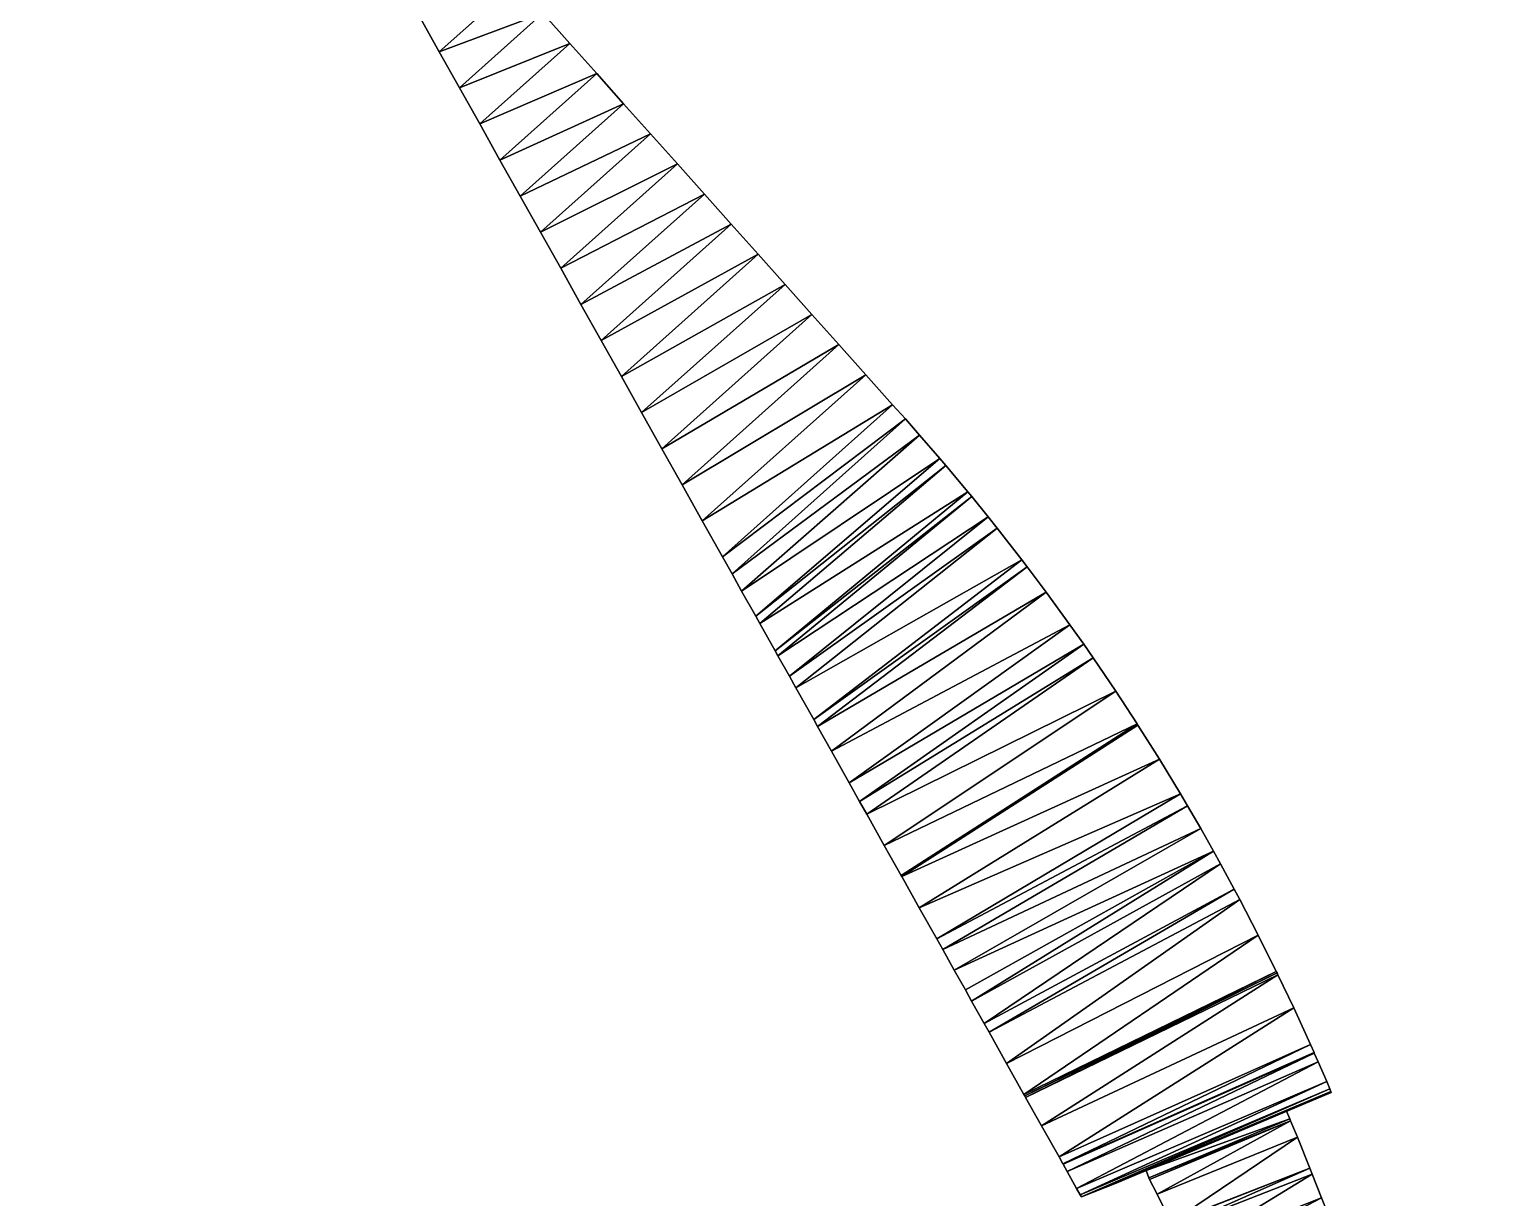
# Model space of a CAD drawing. Header units: metres. Extents: x 12119653 to 12120122, y 3531287 to 3531984.
# Drawn here: x 12119653.4 to 12119836.7, y 3531756.7 to 3531901.3 of the extents above; entities that cross this region are included whole.
import ezdxf

# ---------------------------------------------------------------- set-up
doc = ezdxf.new("R2010")
doc.units = ezdxf.units.M
for name, color, linetype in [('ELEM_01_COMPLETO', 8, 'Continuous'), ('ELEM_01_INFERIOR', 1, 'Continuous'), ('ELEM_01_SUPERIOR', 3, 'Continuous'), ('ELEM_04_COMPLETO', 8, 'Continuous'), ('ELEM_04_INFERIOR', 1, 'Continuous'), ('ELEM_04_SUPERIOR', 3, 'Continuous')]:
    doc.layers.add(name, color=color, linetype=linetype)

msp = doc.modelspace()

# ---------------------------------------------------------------- meshes
at = {"layer": 'ELEM_01_COMPLETO'}
mesh = msp.add_polyface(dxfattribs=at)
corners = [(12119716.99, 3531903.33, 14.23), (12119706.66, 3531894.09, 14.22), (12119706.66, 3531894.09, 14.39), (12119716.99, 3531903.33, 14.06), (12119721.69, 3531867.3, 13.74), (12119719.19, 3531871.76, 13.85), (12119719.19, 3531871.76, 13.68), (12119716.68, 3531876.23, 13.96), (12119716.68, 3531876.23, 13.79), (12119730.31, 3531888.41, 13.73), (12119714.17, 3531880.69, 14.07), (12119714.17, 3531880.69, 13.9), (12119726.98, 3531892.14, 13.85), (12119711.67, 3531885.16, 14.18), (12119711.67, 3531885.16, 14.01), (12119726.98, 3531892.14, 13.69), (12119723.65, 3531895.87, 13.98), (12119709.16, 3531889.63, 14.29), (12119720.32, 3531899.6, 14.1), (12119709.16, 3531889.63, 14.12), (12119723.65, 3531895.87, 13.81), (12119720.32, 3531899.6, 13.94), (12119713.66, 3531907.05, 14.18), (12119704.15, 3531898.56, 14.49), (12119713.66, 3531907.05, 14.35), (12119704.15, 3531898.56, 14.32), (12119701.65, 3531903.03, 14.59), (12119701.65, 3531903.03, 14.42), (12119700.85, 3531904.45, 14.62), (12119700.85, 3531904.45, 14.45)]
mesh.append_faces([[corners[k] for k in face] for face in [(0, 1, 2), (3, 1, 0), (4, 5, 6), (5, 7, 8), (5, 8, 6), (9, 10, 7), (7, 10, 11), (7, 11, 8), (12, 13, 10), (10, 13, 14), (10, 14, 11), (14, 15, 11), (16, 17, 13), (18, 17, 16), (13, 17, 19), (13, 19, 14), (19, 20, 14), (19, 21, 20), (3, 18, 21), (0, 18, 3), (18, 2, 17), (0, 2, 18), (17, 2, 1), (17, 1, 19), (1, 21, 19), (1, 3, 21), (22, 0, 3), (0, 23, 2), (24, 23, 0), (2, 23, 25), (2, 25, 1), (25, 3, 1), (25, 22, 3), (24, 26, 23), (23, 26, 27), (23, 27, 25), (27, 22, 25), (26, 28, 29), (26, 29, 27)]])
mesh = msp.add_polyface(dxfattribs=at)
corners = [(12119746.97, 3531869.77, 12.94), (12119750.31, 3531866.04, 12.98), (12119750.31, 3531866.04, 12.81), (12119746.97, 3531869.77, 13.1), (12119743.64, 3531873.5, 13.06), (12119743.64, 3531873.5, 13.23), (12119726.7, 3531858.36, 13.33), (12119740.31, 3531877.23, 13.19), (12119740.31, 3531877.23, 13.35), (12119724.2, 3531862.83, 13.62), (12119724.2, 3531862.83, 13.45), (12119736.98, 3531880.96, 13.31), (12119736.98, 3531880.96, 13.48), (12119721.69, 3531867.3, 13.74), (12119721.69, 3531867.3, 13.57), (12119733.65, 3531884.69, 13.44), (12119733.65, 3531884.69, 13.6), (12119719.19, 3531871.76, 13.85), (12119719.19, 3531871.76, 13.68), (12119730.31, 3531888.41, 13.56), (12119730.31, 3531888.41, 13.73), (12119716.68, 3531876.23, 13.96), (12119716.68, 3531876.23, 13.79), (12119726.98, 3531892.14, 13.69), (12119726.98, 3531892.14, 13.85), (12119714.17, 3531880.69, 14.07), (12119714.17, 3531880.69, 13.9), (12119723.65, 3531895.87, 13.81), (12119723.65, 3531895.87, 13.98), (12119711.67, 3531885.16, 14.18), (12119711.67, 3531885.16, 14.01), (12119720.32, 3531899.6, 13.94), (12119720.32, 3531899.6, 14.1)]
mesh.append_faces([[corners[k] for k in face] for face in [(0, 1, 2), (3, 1, 0), (4, 3, 0), (5, 3, 4), (6, 4, 0), (7, 5, 4), (8, 5, 7), (8, 9, 5), (10, 7, 4), (11, 8, 7), (12, 8, 11), (8, 13, 9), (12, 13, 8), (14, 7, 10), (14, 11, 7), (15, 12, 11), (16, 12, 15), (12, 17, 13), (16, 17, 12), (13, 18, 14), (18, 11, 14), (18, 15, 11), (19, 16, 15), (20, 16, 19), (16, 21, 17), (20, 21, 16), (22, 15, 18), (22, 19, 15), (23, 20, 19), (24, 20, 23), (24, 25, 20), (26, 19, 22), (26, 23, 19), (27, 24, 23), (28, 24, 27), (28, 29, 24), (30, 27, 23), (31, 28, 27), (32, 28, 31)]])
mesh = msp.add_polyface(dxfattribs=at)
corners = [(12119753.64, 3531862.32, 12.85), (12119734.22, 3531844.96, 12.96), (12119734.22, 3531844.96, 13.13), (12119753.64, 3531862.32, 12.69), (12119763.62, 3531851.12, 12.31), (12119766.15, 3531848.21, 12.38), (12119766.15, 3531848.21, 12.21), (12119763.62, 3531851.12, 12.48), (12119761.87, 3531853.11, 12.38), (12119761.87, 3531853.11, 12.54), (12119760.3, 3531854.86, 12.44), (12119760.3, 3531854.86, 12.6), (12119756.97, 3531858.59, 12.56), (12119756.97, 3531858.59, 12.73), (12119736.72, 3531840.5, 13), (12119736.72, 3531840.5, 12.83), (12119750.31, 3531866.04, 12.81), (12119750.31, 3531866.04, 12.98), (12119731.71, 3531849.43, 13.26), (12119731.71, 3531849.43, 13.09), (12119729.21, 3531853.9, 13.38), (12119746.97, 3531869.77, 13.1), (12119729.21, 3531853.9, 13.21), (12119746.97, 3531869.77, 12.94), (12119726.7, 3531858.36, 13.5), (12119743.64, 3531873.5, 13.23), (12119726.7, 3531858.36, 13.33), (12119724.2, 3531862.83, 13.62), (12119724.2, 3531862.83, 13.45), (12119743.64, 3531873.5, 13.06), (12119721.69, 3531867.3, 13.74), (12119721.69, 3531867.3, 13.57)]
mesh.append_faces([[corners[k] for k in face] for face in [(0, 1, 2), (3, 1, 0), (4, 5, 6), (7, 5, 4), (8, 7, 4), (9, 7, 8), (10, 9, 8), (11, 9, 10), (12, 11, 10), (13, 11, 12), (13, 14, 11), (15, 12, 10), (3, 13, 12), (0, 13, 3), (0, 2, 13), (1, 3, 12), (16, 0, 3), (17, 0, 16), (0, 18, 2), (17, 18, 0), (19, 3, 1), (19, 16, 3), (17, 20, 18), (21, 20, 17), (18, 20, 22), (18, 22, 19), (22, 16, 19), (22, 23, 16), (21, 24, 20), (25, 24, 21), (20, 24, 26), (20, 26, 22), (26, 23, 22), (25, 27, 24), (24, 27, 28), (24, 28, 26), (28, 29, 26), (27, 30, 31), (27, 31, 28)]])
mesh = msp.add_polyface(dxfattribs=at)
corners = [(12119770.09, 3531843.5, 12.23), (12119746.09, 3531823.8, 12.51), (12119772.12, 3531841.01, 12.15), (12119746.09, 3531823.8, 12.34), (12119770.09, 3531843.5, 12.06), (12119772.12, 3531841.01, 11.98), (12119769.6, 3531844.1, 12.25), (12119745.74, 3531824.42, 12.53), (12119745.74, 3531824.42, 12.36), (12119769.6, 3531844.1, 12.08), (12119743.85, 3531827.78, 12.63), (12119766.89, 3531847.34, 12.35), (12119743.85, 3531827.78, 12.46), (12119766.89, 3531847.34, 12.19), (12119743.34, 3531828.7, 12.66), (12119766.15, 3531848.21, 12.38), (12119743.34, 3531828.7, 12.49), (12119766.15, 3531848.21, 12.21), (12119741.6, 3531831.79, 12.75), (12119763.62, 3531851.12, 12.48), (12119741.6, 3531831.79, 12.58), (12119763.62, 3531851.12, 12.31), (12119740.41, 3531833.93, 12.81), (12119761.87, 3531853.11, 12.54), (12119740.41, 3531833.93, 12.64), (12119761.87, 3531853.11, 12.38), (12119739.23, 3531836.03, 12.87), (12119760.3, 3531854.86, 12.6), (12119739.23, 3531836.03, 12.7), (12119760.3, 3531854.86, 12.44), (12119736.72, 3531840.5, 13), (12119736.72, 3531840.5, 12.83), (12119756.97, 3531858.59, 12.73), (12119734.22, 3531844.96, 13.13), (12119734.22, 3531844.96, 12.96), (12119756.97, 3531858.59, 12.56), (12119731.71, 3531849.43, 13.26), (12119731.71, 3531849.43, 13.09)]
mesh.append_faces([[corners[k] for k in face] for face in [(0, 1, 2), (3, 4, 5), (6, 7, 0), (8, 9, 4), (6, 10, 7), (11, 10, 6), (12, 9, 8), (12, 13, 9), (11, 14, 10), (15, 14, 11), (16, 13, 12), (16, 17, 13), (15, 18, 14), (19, 18, 15), (14, 18, 20), (20, 17, 16), (20, 21, 17), (19, 22, 18), (23, 22, 19), (18, 22, 24), (18, 24, 20), (24, 21, 20), (24, 25, 21), (23, 26, 22), (27, 26, 23), (22, 26, 28), (22, 28, 24), (28, 25, 24), (28, 29, 25), (27, 30, 26), (26, 30, 31), (26, 31, 28), (31, 29, 28), (32, 33, 30), (30, 33, 34), (30, 34, 31), (34, 35, 31), (33, 36, 37), (33, 37, 34)]])
mesh = msp.add_polyface(dxfattribs=at)
corners = [(12119787.93, 3531819.4, 11.69), (12119790.58, 3531815.35, 11.66), (12119787.93, 3531819.4, 11.53), (12119785.13, 3531823.54, 11.58), (12119785.13, 3531823.54, 11.75), (12119783.97, 3531825.21, 11.6), (12119783.97, 3531825.21, 11.77), (12119756.2, 3531805.77, 11.93), (12119756.2, 3531805.77, 11.76), (12119782.26, 3531827.63, 11.65), (12119782.26, 3531827.63, 11.81), (12119754.91, 3531808.08, 12.01), (12119754.91, 3531808.08, 11.84), (12119779.32, 3531831.67, 11.73), (12119779.32, 3531831.67, 11.89), (12119752.72, 3531811.99, 12.14), (12119752.72, 3531811.99, 11.97), (12119776.97, 3531834.8, 11.8), (12119776.97, 3531834.8, 11.97), (12119751, 3531815.05, 12.23), (12119751, 3531815.05, 12.06), (12119776.31, 3531835.67, 11.83), (12119776.31, 3531835.67, 11.99), (12119750.52, 3531815.9, 12.26), (12119750.52, 3531815.9, 12.09), (12119773.23, 3531839.61, 11.94), (12119773.23, 3531839.61, 12.1), (12119748.31, 3531819.84, 12.39), (12119748.31, 3531819.84, 12.22), (12119772.12, 3531841.01, 11.98), (12119772.12, 3531841.01, 12.15), (12119747.51, 3531821.26, 12.43), (12119747.51, 3531821.26, 12.26), (12119770.09, 3531843.5, 12.06), (12119770.09, 3531843.5, 12.23), (12119769.6, 3531844.1, 12.08), (12119769.6, 3531844.1, 12.25), (12119766.89, 3531847.34, 12.19), (12119766.89, 3531847.34, 12.35), (12119766.15, 3531848.21, 12.21), (12119766.15, 3531848.21, 12.38)]
mesh.append_faces([[corners[k] for k in face] for face in [(0, 1, 2), (3, 0, 2), (4, 0, 3), (5, 4, 3), (6, 4, 5), (6, 7, 4), (8, 5, 3), (9, 6, 5), (10, 6, 9), (10, 11, 6), (12, 9, 5), (13, 10, 9), (14, 10, 13), (14, 15, 10), (16, 13, 9), (17, 14, 13), (18, 14, 17), (18, 19, 14), (20, 17, 13), (21, 18, 17), (22, 18, 21), (22, 23, 18), (24, 21, 17), (25, 22, 21), (26, 22, 25), (26, 27, 22), (28, 25, 21), (29, 26, 25), (30, 26, 29), (30, 31, 26), (32, 29, 25), (33, 30, 29), (34, 30, 33), (35, 34, 33), (36, 34, 35), (37, 36, 35), (38, 36, 37), (39, 38, 37), (40, 38, 39)]])
mesh = msp.add_polyface(dxfattribs=at)
corners = [(12119761.36, 3531796.57, 11.62), (12119759.26, 3531800.32, 11.75), (12119759.26, 3531800.32, 11.58), (12119757.09, 3531804.19, 11.88), (12119757.09, 3531804.19, 11.71), (12119756.2, 3531805.77, 11.93), (12119756.2, 3531805.77, 11.76), (12119754.91, 3531808.08, 12.01), (12119754.91, 3531808.08, 11.84), (12119782.26, 3531827.63, 11.81), (12119752.72, 3531811.99, 12.14), (12119752.72, 3531811.99, 11.97), (12119779.32, 3531831.67, 11.89), (12119751, 3531815.05, 12.23), (12119751, 3531815.05, 12.06), (12119779.32, 3531831.67, 11.73), (12119776.97, 3531834.8, 11.97), (12119750.52, 3531815.9, 12.26), (12119750.52, 3531815.9, 12.09), (12119776.97, 3531834.8, 11.8), (12119776.31, 3531835.67, 11.99), (12119748.31, 3531819.84, 12.39), (12119748.31, 3531819.84, 12.22), (12119776.31, 3531835.67, 11.83), (12119773.23, 3531839.61, 12.1), (12119747.51, 3531821.26, 12.43), (12119747.51, 3531821.26, 12.26), (12119773.23, 3531839.61, 11.94), (12119772.12, 3531841.01, 12.15), (12119746.09, 3531823.8, 12.51), (12119746.09, 3531823.8, 12.34), (12119772.12, 3531841.01, 11.98), (12119770.09, 3531843.5, 12.23), (12119745.74, 3531824.42, 12.53), (12119745.74, 3531824.42, 12.36), (12119770.09, 3531843.5, 12.06), (12119743.85, 3531827.78, 12.63), (12119743.85, 3531827.78, 12.46), (12119743.34, 3531828.7, 12.66), (12119743.34, 3531828.7, 12.49), (12119741.6, 3531831.79, 12.58)]
mesh.append_faces([[corners[k] for k in face] for face in [(0, 1, 2), (1, 3, 4), (1, 4, 2), (3, 5, 6), (3, 6, 4), (5, 7, 8), (5, 8, 6), (9, 10, 7), (7, 10, 11), (7, 11, 8), (12, 13, 10), (10, 13, 14), (10, 14, 11), (14, 15, 11), (16, 17, 13), (13, 17, 18), (13, 18, 14), (18, 19, 14), (20, 21, 17), (17, 21, 22), (17, 22, 18), (22, 23, 18), (24, 25, 21), (21, 25, 26), (21, 26, 22), (26, 27, 22), (28, 29, 25), (25, 29, 30), (25, 30, 26), (30, 31, 26), (32, 33, 29), (29, 33, 34), (29, 34, 30), (34, 35, 30), (33, 36, 37), (33, 37, 34), (36, 38, 39), (36, 39, 37), (38, 40, 39)]])
mesh = msp.add_polyface(dxfattribs=at)
corners = [(12119800.03, 3531799.6, 11.65), (12119800.9, 3531798.03, 11.49), (12119800.03, 3531799.6, 11.48), (12119798.45, 3531802.39, 11.63), (12119798.45, 3531802.39, 11.47), (12119796.8, 3531805.23, 11.63), (12119796.8, 3531805.23, 11.46), (12119795.93, 3531806.71, 11.63), (12119795.93, 3531806.71, 11.46), (12119765.76, 3531788.74, 11.32), (12119765.76, 3531788.74, 11.15), (12119793.33, 3531810.98, 11.47), (12119793.33, 3531810.98, 11.63), (12119763.59, 3531792.59, 11.49), (12119763.59, 3531792.59, 11.32), (12119790.67, 3531815.21, 11.49), (12119790.67, 3531815.21, 11.66), (12119761.43, 3531796.45, 11.62), (12119761.43, 3531796.45, 11.45), (12119790.58, 3531815.35, 11.49), (12119790.58, 3531815.35, 11.66), (12119761.36, 3531796.57, 11.62), (12119761.36, 3531796.57, 11.45), (12119787.93, 3531819.4, 11.53), (12119759.26, 3531800.32, 11.75), (12119787.93, 3531819.4, 11.69), (12119759.26, 3531800.32, 11.58), (12119757.09, 3531804.19, 11.88), (12119785.13, 3531823.54, 11.75), (12119757.09, 3531804.19, 11.71), (12119785.13, 3531823.54, 11.58), (12119756.2, 3531805.77, 11.93), (12119756.2, 3531805.77, 11.76), (12119754.91, 3531808.08, 12.01), (12119783.97, 3531825.21, 11.77), (12119754.91, 3531808.08, 11.84), (12119783.97, 3531825.21, 11.6), (12119752.72, 3531811.99, 11.97), (12119782.26, 3531827.63, 11.65)]
mesh.append_faces([[corners[k] for k in face] for face in [(0, 1, 2), (3, 0, 2), (3, 2, 4), (5, 3, 4), (5, 4, 6), (7, 5, 6), (7, 6, 8), (7, 9, 5), (10, 8, 6), (11, 7, 8), (12, 7, 11), (13, 7, 12), (14, 11, 8), (15, 12, 11), (16, 12, 15), (17, 13, 12), (17, 12, 16), (18, 15, 11), (14, 18, 11), (16, 15, 19), (20, 16, 19), (21, 17, 16), (21, 16, 20), (22, 19, 15), (18, 22, 15), (23, 20, 19), (24, 21, 20), (25, 24, 20), (26, 23, 19), (22, 26, 19), (27, 24, 25), (28, 27, 25), (29, 30, 23), (26, 29, 23), (31, 27, 28), (29, 32, 30), (33, 31, 34), (32, 35, 36), (37, 38, 35)]])
mesh = msp.add_polyface(dxfattribs=at)
corners = [(12119772.24, 3531777.19, 10.83), (12119774.4, 3531773.33, 10.67), (12119803.28, 3531793.63, 11.68), (12119774.4, 3531773.33, 10.5), (12119772.24, 3531777.19, 10.66), (12119803.28, 3531793.63, 11.51), (12119771.62, 3531778.28, 10.88), (12119802.61, 3531794.88, 11.67), (12119771.62, 3531778.28, 10.71), (12119802.61, 3531794.88, 11.51), (12119770.08, 3531781.04, 11), (12119800.9, 3531798.03, 11.66), (12119770.08, 3531781.04, 10.83), (12119800.9, 3531798.03, 11.49), (12119800.03, 3531799.6, 11.65), (12119769.3, 3531782.42, 11.06), (12119769.3, 3531782.42, 10.89), (12119800.03, 3531799.6, 11.48), (12119767.92, 3531784.89, 11.16), (12119798.45, 3531802.39, 11.63), (12119767.92, 3531784.89, 10.99), (12119798.45, 3531802.39, 11.47), (12119766.5, 3531787.42, 11.27), (12119796.8, 3531805.23, 11.63), (12119766.5, 3531787.42, 11.1), (12119796.8, 3531805.23, 11.46), (12119765.76, 3531788.74, 11.32), (12119765.76, 3531788.74, 11.15), (12119763.59, 3531792.59, 11.49), (12119795.93, 3531806.71, 11.63), (12119763.59, 3531792.59, 11.32), (12119795.93, 3531806.71, 11.46), (12119761.43, 3531796.45, 11.62), (12119761.43, 3531796.45, 11.45), (12119761.36, 3531796.57, 11.62), (12119761.36, 3531796.57, 11.45), (12119759.26, 3531800.32, 11.58)]
mesh.append_faces([[corners[k] for k in face] for face in [(0, 1, 2), (3, 4, 5), (6, 0, 7), (4, 8, 9), (10, 6, 11), (6, 10, 12), (6, 12, 8), (8, 12, 13), (14, 10, 11), (15, 10, 14), (10, 15, 16), (10, 16, 12), (12, 16, 17), (12, 17, 13), (18, 15, 14), (19, 18, 14), (15, 18, 20), (15, 20, 16), (20, 21, 17), (16, 20, 17), (22, 18, 19), (23, 22, 19), (18, 22, 24), (18, 24, 20), (24, 25, 21), (20, 24, 21), (26, 22, 23), (22, 26, 27), (22, 27, 24), (24, 27, 25), (28, 26, 29), (26, 28, 30), (26, 30, 27), (27, 30, 31), (28, 32, 33), (28, 33, 30), (32, 34, 35), (32, 35, 33), (34, 36, 35)]])
mesh = msp.add_polyface(dxfattribs=at)
corners = [(12119812.99, 3531773.53, 11.79), (12119814.05, 3531771.08, 11.64), (12119812.99, 3531773.53, 11.63), (12119812.51, 3531774.61, 11.79), (12119812.51, 3531774.61, 11.62), (12119812.49, 3531774.66, 11.79), (12119812.49, 3531774.66, 11.62), (12119812.04, 3531775.66, 11.78), (12119812.04, 3531775.66, 11.61), (12119809.97, 3531780.21, 11.76), (12119809.97, 3531780.21, 11.59), (12119780.9, 3531761.74, 9.83), (12119808.01, 3531784.31, 11.73), (12119808.01, 3531784.31, 11.57), (12119778.73, 3531765.61, 10.25), (12119778.73, 3531765.61, 10.08), (12119807.91, 3531784.52, 11.73), (12119807.91, 3531784.52, 11.57), (12119776.76, 3531769.12, 10.48), (12119776.76, 3531769.12, 10.31), (12119807.81, 3531784.72, 11.73), (12119807.81, 3531784.72, 11.56), (12119776.66, 3531769.3, 10.49), (12119776.66, 3531769.3, 10.32), (12119805.58, 3531789.19, 11.71), (12119805.58, 3531789.19, 11.54), (12119776.56, 3531769.48, 10.5), (12119776.56, 3531769.48, 10.33), (12119803.28, 3531793.63, 11.68), (12119803.28, 3531793.63, 11.51), (12119774.4, 3531773.33, 10.67), (12119774.4, 3531773.33, 10.5), (12119802.61, 3531794.88, 11.67), (12119802.61, 3531794.88, 11.51), (12119772.24, 3531777.19, 10.83), (12119772.24, 3531777.19, 10.66), (12119800.9, 3531798.03, 11.66), (12119800.9, 3531798.03, 11.49), (12119771.62, 3531778.28, 10.88), (12119771.62, 3531778.28, 10.71), (12119800.03, 3531799.6, 11.65)]
mesh.append_faces([[corners[k] for k in face] for face in [(0, 1, 2), (3, 0, 2), (3, 2, 4), (5, 3, 4), (5, 4, 6), (7, 5, 6), (7, 6, 8), (9, 7, 8), (9, 8, 10), (11, 10, 8), (12, 9, 10), (12, 10, 13), (12, 14, 9), (15, 13, 10), (16, 12, 13), (16, 13, 17), (16, 18, 12), (19, 17, 13), (20, 16, 17), (20, 17, 21), (20, 22, 16), (23, 21, 17), (24, 20, 21), (24, 21, 25), (24, 26, 20), (27, 25, 21), (28, 24, 25), (28, 25, 29), (28, 30, 24), (31, 29, 25), (32, 28, 29), (32, 29, 33), (32, 34, 28), (35, 33, 29), (36, 32, 33), (36, 33, 37), (36, 38, 32), (39, 37, 33), (40, 36, 37)]])
mesh = msp.add_polyface(dxfattribs=at)
corners = [(12119783.67, 3531756.8, 9.68), (12119787.98, 3531758.5, 9.68), (12119787.98, 3531758.5, 9.85), (12119783.67, 3531756.8, 9.51), (12119783.52, 3531757.07, 9.69), (12119783.52, 3531757.07, 9.52), (12119783.08, 3531757.85, 9.74), (12119783.08, 3531757.85, 9.57), (12119781.92, 3531759.93, 9.88), (12119781.92, 3531759.93, 9.71), (12119781.4, 3531760.84, 9.94), (12119781.4, 3531760.84, 9.77), (12119781.38, 3531760.88, 9.94), (12119781.38, 3531760.88, 9.77), (12119780.9, 3531761.74, 10), (12119812.04, 3531775.66, 11.78), (12119780.9, 3531761.74, 9.83), (12119778.73, 3531765.61, 10.25), (12119809.97, 3531780.21, 11.76), (12119778.73, 3531765.61, 10.08), (12119809.97, 3531780.21, 11.59), (12119776.76, 3531769.12, 10.48), (12119808.01, 3531784.31, 11.73), (12119776.76, 3531769.12, 10.31), (12119808.01, 3531784.31, 11.57), (12119776.66, 3531769.3, 10.49), (12119807.91, 3531784.52, 11.73), (12119776.66, 3531769.3, 10.32), (12119807.91, 3531784.52, 11.57), (12119776.56, 3531769.48, 10.5), (12119807.81, 3531784.72, 11.73), (12119776.56, 3531769.48, 10.33), (12119807.81, 3531784.72, 11.56), (12119774.4, 3531773.33, 10.67), (12119805.58, 3531789.19, 11.71), (12119774.4, 3531773.33, 10.5), (12119805.58, 3531789.19, 11.54), (12119772.24, 3531777.19, 10.83), (12119772.24, 3531777.19, 10.66), (12119771.62, 3531778.28, 10.88), (12119771.62, 3531778.28, 10.71)]
mesh.append_faces([[corners[k] for k in face] for face in [(0, 1, 2), (3, 1, 0), (0, 4, 5), (0, 5, 3), (4, 6, 7), (4, 7, 5), (6, 8, 9), (6, 9, 7), (8, 10, 11), (8, 11, 9), (10, 12, 13), (10, 13, 11), (14, 12, 15), (12, 14, 16), (12, 16, 13), (17, 14, 18), (14, 17, 19), (14, 19, 16), (16, 19, 20), (21, 17, 22), (17, 21, 23), (17, 23, 19), (19, 23, 24), (25, 21, 26), (21, 25, 27), (21, 27, 23), (23, 27, 28), (29, 25, 30), (25, 29, 31), (25, 31, 27), (27, 31, 32), (33, 29, 34), (29, 33, 35), (29, 35, 31), (31, 35, 36), (33, 37, 38), (33, 38, 35), (37, 39, 40), (37, 40, 38)]])
mesh = msp.add_polyface(dxfattribs=at)
corners = [(12119787.98, 3531758.5, 9.85), (12119814.62, 3531769.73, 11.65), (12119814.62, 3531769.73, 11.81), (12119787.98, 3531758.5, 9.68), (12119814.44, 3531770.16, 11.64), (12119783.52, 3531757.07, 9.52), (12119783.52, 3531757.07, 9.69), (12119814.44, 3531770.16, 11.81), (12119814.57, 3531769.84, 11.81), (12119814.57, 3531769.84, 11.65), (12119783.67, 3531756.8, 9.68), (12119783.67, 3531756.8, 9.51), (12119814.05, 3531771.08, 11.81), (12119814.05, 3531771.08, 11.64), (12119783.08, 3531757.85, 9.74), (12119783.08, 3531757.85, 9.57), (12119812.99, 3531773.53, 11.79), (12119781.92, 3531759.93, 9.88), (12119781.92, 3531759.93, 9.71), (12119812.99, 3531773.53, 11.63), (12119812.51, 3531774.61, 11.79), (12119781.4, 3531760.84, 9.94), (12119781.4, 3531760.84, 9.77), (12119812.51, 3531774.61, 11.62), (12119812.49, 3531774.66, 11.79), (12119781.38, 3531760.88, 9.94), (12119781.38, 3531760.88, 9.77), (12119812.49, 3531774.66, 11.62), (12119812.04, 3531775.66, 11.78), (12119780.9, 3531761.74, 9.83), (12119812.04, 3531775.66, 11.61), (12119809.97, 3531780.21, 11.76), (12119780.9, 3531761.74, 10)]
mesh.append_faces([[corners[k] for k in face] for face in [(0, 1, 2), (3, 1, 0), (4, 5, 6), (4, 6, 7), (8, 2, 1), (8, 1, 9), (8, 0, 2), (8, 10, 0), (3, 9, 1), (11, 9, 3), (7, 8, 9), (7, 9, 4), (7, 10, 8), (6, 10, 7), (11, 5, 4), (11, 4, 9), (12, 7, 4), (12, 4, 13), (12, 6, 7), (14, 6, 12), (5, 15, 13), (5, 13, 4), (16, 12, 13), (16, 14, 12), (17, 14, 16), (15, 18, 19), (15, 19, 13), (20, 17, 16), (21, 17, 20), (18, 22, 23), (18, 23, 19), (24, 21, 20), (25, 21, 24), (22, 26, 27), (22, 27, 23), (28, 25, 24), (26, 29, 30), (26, 30, 27), (31, 32, 28)]])
at = {"layer": 'ELEM_01_INFERIOR'}
mesh = msp.add_polyface(dxfattribs=at)
corners = [(12119787.98, 3531758.5, 9.68), (12119814.57, 3531769.84, 11.65), (12119814.62, 3531769.73, 11.65), (12119783.67, 3531756.8, 9.51), (12119783.52, 3531757.07, 9.52), (12119814.44, 3531770.16, 11.64), (12119783.08, 3531757.85, 9.57), (12119814.05, 3531771.08, 11.64), (12119781.92, 3531759.93, 9.71), (12119812.99, 3531773.53, 11.63), (12119781.4, 3531760.84, 9.77), (12119812.51, 3531774.61, 11.62), (12119781.38, 3531760.88, 9.77), (12119812.49, 3531774.66, 11.62), (12119780.9, 3531761.74, 9.83), (12119812.04, 3531775.66, 11.61), (12119778.73, 3531765.61, 10.08), (12119809.97, 3531780.21, 11.59), (12119776.76, 3531769.12, 10.31), (12119808.01, 3531784.31, 11.57), (12119776.66, 3531769.3, 10.32), (12119807.91, 3531784.52, 11.57), (12119776.56, 3531769.48, 10.33), (12119807.81, 3531784.72, 11.56), (12119774.4, 3531773.33, 10.5), (12119805.58, 3531789.19, 11.54), (12119772.24, 3531777.19, 10.66), (12119803.28, 3531793.63, 11.51), (12119771.62, 3531778.28, 10.71), (12119802.61, 3531794.88, 11.51), (12119770.08, 3531781.04, 10.83), (12119800.9, 3531798.03, 11.49), (12119769.3, 3531782.42, 10.89), (12119800.03, 3531799.6, 11.48), (12119767.92, 3531784.89, 10.99), (12119798.45, 3531802.39, 11.47), (12119766.5, 3531787.42, 11.1), (12119796.8, 3531805.23, 11.46), (12119765.76, 3531788.74, 11.15), (12119795.93, 3531806.71, 11.46), (12119763.59, 3531792.59, 11.32), (12119793.33, 3531810.98, 11.47), (12119761.43, 3531796.45, 11.45), (12119790.67, 3531815.21, 11.49), (12119761.36, 3531796.57, 11.45), (12119790.58, 3531815.35, 11.49), (12119759.26, 3531800.32, 11.58), (12119787.93, 3531819.4, 11.53), (12119757.09, 3531804.19, 11.71), (12119785.13, 3531823.54, 11.58), (12119756.2, 3531805.77, 11.76), (12119783.97, 3531825.21, 11.6), (12119754.91, 3531808.08, 11.84), (12119782.26, 3531827.63, 11.65), (12119752.72, 3531811.99, 11.97), (12119779.32, 3531831.67, 11.73), (12119751, 3531815.05, 12.06), (12119776.97, 3531834.8, 11.8), (12119750.52, 3531815.9, 12.09), (12119776.31, 3531835.67, 11.83), (12119748.31, 3531819.84, 12.22), (12119773.23, 3531839.61, 11.94), (12119747.51, 3531821.26, 12.26), (12119772.12, 3531841.01, 11.98), (12119746.09, 3531823.8, 12.34), (12119770.09, 3531843.5, 12.06), (12119745.74, 3531824.42, 12.36), (12119769.6, 3531844.1, 12.08), (12119743.85, 3531827.78, 12.46), (12119766.89, 3531847.34, 12.19), (12119743.34, 3531828.7, 12.49), (12119766.15, 3531848.21, 12.21), (12119741.6, 3531831.79, 12.58), (12119763.62, 3531851.12, 12.31), (12119740.41, 3531833.93, 12.64), (12119761.87, 3531853.11, 12.38), (12119739.23, 3531836.03, 12.7), (12119760.3, 3531854.86, 12.44), (12119736.72, 3531840.5, 12.83), (12119756.97, 3531858.59, 12.56), (12119734.22, 3531844.96, 12.96), (12119753.64, 3531862.32, 12.69), (12119731.71, 3531849.43, 13.09), (12119750.31, 3531866.04, 12.81), (12119729.21, 3531853.9, 13.21), (12119746.97, 3531869.77, 12.94), (12119726.7, 3531858.36, 13.33), (12119743.64, 3531873.5, 13.06), (12119724.2, 3531862.83, 13.45), (12119740.31, 3531877.23, 13.19), (12119721.69, 3531867.3, 13.57), (12119736.98, 3531880.96, 13.31), (12119719.19, 3531871.76, 13.68), (12119733.65, 3531884.69, 13.44), (12119716.68, 3531876.23, 13.79), (12119730.31, 3531888.41, 13.56), (12119714.17, 3531880.69, 13.9), (12119726.98, 3531892.14, 13.69), (12119711.67, 3531885.16, 14.01), (12119723.65, 3531895.87, 13.81), (12119709.16, 3531889.63, 14.12), (12119720.32, 3531899.6, 13.94), (12119706.66, 3531894.09, 14.22), (12119716.99, 3531903.33, 14.06), (12119704.15, 3531898.56, 14.32), (12119713.66, 3531907.05, 14.18), (12119701.65, 3531903.03, 14.42), (12119710.32, 3531910.78, 14.31), (12119700.85, 3531904.45, 14.45), (12119709.26, 3531911.97, 14.35), (12119699.14, 3531907.49, 14.52), (12119706.99, 3531914.51, 14.43), (12119696.64, 3531911.96, 14.61), (12119703.66, 3531918.24, 14.55), (12119694.13, 3531916.43, 14.7), (12119700.33, 3531921.97, 14.66), (12119691.62, 3531920.89, 14.79), (12119697, 3531925.7, 14.77), (12119689.12, 3531925.36, 14.87), (12119693.66, 3531929.42, 14.87), (12119686.61, 3531929.83, 14.96), (12119690.33, 3531933.15, 14.96), (12119686.31, 3531930.37, 14.97), (12119689.93, 3531933.6, 14.97), (12119684.07, 3531934.37, 15.05), (12119687.04, 3531936.91, 15.05), (12119681.87, 3531938.28, 15.12), (12119684.26, 3531940.23, 15.12), (12119681.53, 3531938.88, 15.13), (12119683.84, 3531940.75, 15.13), (12119679.03, 3531943.35, 15.2), (12119680.73, 3531944.67, 15.2), (12119677.5, 3531946.07, 15.25), (12119678.88, 3531947.11, 15.25), (12119676.54, 3531947.79, 15.28), (12119677.73, 3531948.67, 15.27), (12119675.74, 3531949.21, 15.3), (12119676.79, 3531949.96, 15.3), (12119674.06, 3531952.21, 15.35), (12119674.82, 3531952.74, 15.34), (12119673.18, 3531953.77, 15.38), (12119673.81, 3531954.2, 15.36), (12119673.36, 3531954.87, 15.37), (12119672.79, 3531954.48, 15.7), (12119671.6, 3531956.6, 15.41), (12119672.02, 3531956.88, 15.4), (12119669.14, 3531960.98, 15.46), (12119669.32, 3531961.09, 15.47), (12119668.89, 3531961.42, 15.47), (12119669.06, 3531961.52, 15.47), (12119666.69, 3531965.34, 15.51), (12119666.73, 3531965.36, 15.53), (12119664.62, 3531969.03, 15.55), (12119653.42, 3531980.83, 15.71), (12119656.91, 3531982.78, 15.79), (12119656.96, 3531982.7, 15.7)]
mesh.append_faces([[corners[k] for k in face] for face in [(0, 1, 2), (3, 1, 0), (3, 4, 5), (3, 5, 1), (4, 6, 7), (4, 7, 5), (6, 8, 9), (6, 9, 7), (8, 10, 11), (8, 11, 9), (10, 12, 13), (10, 13, 11), (12, 14, 15), (12, 15, 13), (14, 16, 17), (14, 17, 15), (16, 18, 19), (16, 19, 17), (18, 20, 21), (18, 21, 19), (20, 22, 23), (20, 23, 21), (22, 24, 25), (22, 25, 23), (24, 26, 27), (24, 27, 25), (26, 28, 29), (26, 29, 27), (28, 30, 31), (28, 31, 29), (30, 32, 33), (30, 33, 31), (34, 35, 33), (32, 34, 33), (36, 37, 35), (34, 36, 35), (38, 39, 37), (36, 38, 37), (40, 41, 39), (38, 40, 39), (42, 43, 41), (40, 42, 41), (44, 45, 43), (42, 44, 43), (46, 47, 45), (44, 46, 45), (48, 49, 47), (46, 48, 47), (48, 50, 49), (50, 51, 49), (50, 52, 51), (52, 53, 51), (54, 53, 52), (54, 55, 53), (56, 55, 54), (56, 57, 55), (58, 57, 56), (58, 59, 57), (60, 59, 58), (60, 61, 59), (62, 61, 60), (62, 63, 61), (64, 63, 62), (64, 65, 63), (66, 65, 64), (66, 67, 65), (68, 67, 66), (68, 69, 67), (70, 69, 68), (70, 71, 69), (72, 71, 70), (72, 73, 71), (74, 73, 72), (74, 75, 73), (76, 75, 74), (76, 77, 75), (78, 77, 76), (78, 79, 77), (80, 79, 78), (80, 81, 79), (82, 81, 80), (82, 83, 81), (84, 83, 82), (84, 85, 83), (86, 85, 84), (86, 87, 85), (88, 87, 86), (88, 89, 87), (90, 89, 88), (90, 91, 89), (92, 91, 90), (92, 93, 91), (94, 93, 92), (94, 95, 93), (96, 95, 94), (96, 97, 95), (98, 97, 96), (98, 99, 97), (100, 99, 98), (100, 101, 99), (102, 101, 100), (102, 103, 101), (104, 103, 102), (104, 105, 103), (106, 105, 104), (106, 107, 105), (108, 107, 106), (108, 109, 107), (110, 109, 108), (110, 111, 109), (112, 111, 110), (112, 113, 111), (114, 113, 112), (114, 115, 113), (116, 115, 114), (116, 117, 115), (118, 117, 116), (118, 119, 117), (120, 121, 119), (118, 120, 119), (122, 123, 121), (120, 122, 121), (124, 125, 123), (122, 124, 123), (126, 127, 125), (124, 126, 125), (128, 129, 127), (126, 128, 127), (130, 131, 129), (128, 130, 129), (132, 133, 131), (130, 132, 131), (134, 135, 133), (132, 134, 133), (136, 135, 134), (136, 137, 135), (138, 137, 136), (138, 139, 137), (140, 139, 138), (140, 141, 139), (142, 141, 140), (143, 142, 140), (144, 142, 143), (144, 145, 142), (145, 146, 147), (146, 145, 144), (148, 147, 146), (148, 149, 147), (150, 149, 148), (150, 151, 149), (152, 151, 150), (153, 154, 155)]])
at = {"layer": 'ELEM_01_SUPERIOR'}
mesh = msp.add_polyface(dxfattribs=at)
corners = [(12119814.57, 3531769.84, 11.81), (12119787.98, 3531758.5, 9.85), (12119814.62, 3531769.73, 11.81), (12119783.67, 3531756.8, 9.68), (12119814.44, 3531770.16, 11.81), (12119783.52, 3531757.07, 9.69), (12119814.05, 3531771.08, 11.81), (12119783.08, 3531757.85, 9.74), (12119812.99, 3531773.53, 11.79), (12119781.92, 3531759.93, 9.88), (12119812.51, 3531774.61, 11.79), (12119781.4, 3531760.84, 9.94), (12119812.49, 3531774.66, 11.79), (12119781.38, 3531760.88, 9.94), (12119812.04, 3531775.66, 11.78), (12119780.9, 3531761.74, 10), (12119809.97, 3531780.21, 11.76), (12119778.73, 3531765.61, 10.25), (12119808.01, 3531784.31, 11.73), (12119776.76, 3531769.12, 10.48), (12119807.91, 3531784.52, 11.73), (12119776.66, 3531769.3, 10.49), (12119807.81, 3531784.72, 11.73), (12119776.56, 3531769.48, 10.5), (12119805.58, 3531789.19, 11.71), (12119774.4, 3531773.33, 10.67), (12119803.28, 3531793.63, 11.68), (12119772.24, 3531777.19, 10.83), (12119802.61, 3531794.88, 11.67), (12119771.62, 3531778.28, 10.88), (12119800.9, 3531798.03, 11.66), (12119770.08, 3531781.04, 11), (12119800.03, 3531799.6, 11.65), (12119769.3, 3531782.42, 11.06), (12119767.92, 3531784.89, 11.16), (12119798.45, 3531802.39, 11.63), (12119766.5, 3531787.42, 11.27), (12119796.8, 3531805.23, 11.63), (12119765.76, 3531788.74, 11.32), (12119795.93, 3531806.71, 11.63), (12119763.59, 3531792.59, 11.49), (12119793.33, 3531810.98, 11.63), (12119761.43, 3531796.45, 11.62), (12119790.67, 3531815.21, 11.66), (12119761.36, 3531796.57, 11.62), (12119790.58, 3531815.35, 11.66), (12119759.26, 3531800.32, 11.75), (12119787.93, 3531819.4, 11.69), (12119757.09, 3531804.19, 11.88), (12119785.13, 3531823.54, 11.75), (12119756.2, 3531805.77, 11.93), (12119783.97, 3531825.21, 11.77), (12119754.91, 3531808.08, 12.01), (12119782.26, 3531827.63, 11.81), (12119752.72, 3531811.99, 12.14), (12119779.32, 3531831.67, 11.89), (12119751, 3531815.05, 12.23), (12119776.97, 3531834.8, 11.97), (12119750.52, 3531815.9, 12.26), (12119776.31, 3531835.67, 11.99), (12119748.31, 3531819.84, 12.39), (12119773.23, 3531839.61, 12.1), (12119747.51, 3531821.26, 12.43), (12119772.12, 3531841.01, 12.15), (12119746.09, 3531823.8, 12.51), (12119770.09, 3531843.5, 12.23), (12119745.74, 3531824.42, 12.53), (12119769.6, 3531844.1, 12.25), (12119743.85, 3531827.78, 12.63), (12119766.89, 3531847.34, 12.35), (12119743.34, 3531828.7, 12.66), (12119766.15, 3531848.21, 12.38), (12119741.6, 3531831.79, 12.75), (12119763.62, 3531851.12, 12.48), (12119740.41, 3531833.93, 12.81), (12119761.87, 3531853.11, 12.54), (12119739.23, 3531836.03, 12.87), (12119760.3, 3531854.86, 12.6), (12119736.72, 3531840.5, 13), (12119756.97, 3531858.59, 12.73), (12119734.22, 3531844.96, 13.13), (12119753.64, 3531862.32, 12.85), (12119731.71, 3531849.43, 13.26), (12119750.31, 3531866.04, 12.98), (12119729.21, 3531853.9, 13.38), (12119746.97, 3531869.77, 13.1), (12119726.7, 3531858.36, 13.5), (12119743.64, 3531873.5, 13.23), (12119724.2, 3531862.83, 13.62), (12119740.31, 3531877.23, 13.35), (12119721.69, 3531867.3, 13.74), (12119736.98, 3531880.96, 13.48), (12119719.19, 3531871.76, 13.85), (12119733.65, 3531884.69, 13.6), (12119716.68, 3531876.23, 13.96), (12119730.31, 3531888.41, 13.73), (12119714.17, 3531880.69, 14.07), (12119726.98, 3531892.14, 13.85), (12119711.67, 3531885.16, 14.18), (12119723.65, 3531895.87, 13.98), (12119709.16, 3531889.63, 14.29), (12119720.32, 3531899.6, 14.1), (12119706.66, 3531894.09, 14.39), (12119716.99, 3531903.33, 14.23), (12119704.15, 3531898.56, 14.49), (12119713.66, 3531907.05, 14.35), (12119701.65, 3531903.03, 14.59), (12119710.32, 3531910.78, 14.48), (12119700.85, 3531904.45, 14.62), (12119709.26, 3531911.97, 14.52), (12119699.14, 3531907.49, 14.69), (12119706.99, 3531914.51, 14.6), (12119696.64, 3531911.96, 14.78), (12119703.66, 3531918.24, 14.72), (12119694.13, 3531916.43, 14.87), (12119700.33, 3531921.97, 14.83), (12119691.62, 3531920.89, 14.96), (12119697, 3531925.7, 14.94), (12119689.12, 3531925.36, 15.04), (12119693.66, 3531929.42, 15.04), (12119686.61, 3531929.83, 15.13), (12119690.33, 3531933.15, 15.13), (12119686.31, 3531930.37, 15.14), (12119689.93, 3531933.6, 15.14), (12119684.07, 3531934.37, 15.22), (12119687.04, 3531936.91, 15.22), (12119681.87, 3531938.28, 15.29), (12119684.26, 3531940.23, 15.29), (12119681.53, 3531938.88, 15.3), (12119683.84, 3531940.75, 15.3), (12119679.03, 3531943.35, 15.37), (12119680.73, 3531944.67, 15.37), (12119677.5, 3531946.07, 15.42), (12119678.88, 3531947.11, 15.42), (12119676.54, 3531947.79, 15.45), (12119677.73, 3531948.67, 15.44), (12119675.74, 3531949.21, 15.47), (12119676.79, 3531949.96, 15.47), (12119674.06, 3531952.21, 15.52), (12119674.82, 3531952.74, 15.51), (12119673.18, 3531953.77, 15.55), (12119673.81, 3531954.2, 15.53), (12119673.36, 3531954.87, 15.54), (12119672.79, 3531954.48, 15.87), (12119671.6, 3531956.6, 15.58), (12119672.02, 3531956.88, 15.57), (12119669.14, 3531960.98, 15.63), (12119669.32, 3531961.09, 15.64), (12119668.89, 3531961.42, 15.64), (12119669.06, 3531961.52, 15.64), (12119666.69, 3531965.34, 15.68), (12119666.73, 3531965.36, 15.7)]
mesh.append_faces([[corners[k] for k in face] for face in [(0, 1, 2), (0, 3, 1), (4, 3, 0), (5, 3, 4), (6, 5, 4), (7, 5, 6), (8, 7, 6), (9, 7, 8), (10, 9, 8), (11, 9, 10), (12, 11, 10), (13, 11, 12), (14, 13, 12), (15, 13, 14), (16, 15, 14), (17, 15, 16), (18, 17, 16), (19, 17, 18), (20, 19, 18), (21, 19, 20), (22, 21, 20), (23, 21, 22), (24, 23, 22), (25, 23, 24), (26, 25, 24), (27, 25, 26), (28, 27, 26), (29, 27, 28), (30, 29, 28), (31, 29, 30), (32, 31, 30), (33, 31, 32), (34, 33, 32), (35, 34, 32), (36, 34, 35), (37, 36, 35), (38, 36, 37), (39, 38, 37), (40, 38, 39), (40, 39, 41), (42, 40, 41), (42, 41, 43), (44, 42, 43), (44, 43, 45), (46, 44, 45), (47, 46, 45), (48, 46, 47), (49, 48, 47), (50, 48, 49), (51, 50, 49), (52, 50, 51), (53, 52, 51), (53, 54, 52), (55, 54, 53), (55, 56, 54), (57, 56, 55), (57, 58, 56), (59, 58, 57), (59, 60, 58), (61, 60, 59), (61, 62, 60), (63, 62, 61), (63, 64, 62), (65, 64, 63), (65, 66, 64), (67, 66, 65), (67, 68, 66), (69, 68, 67), (69, 70, 68), (71, 70, 69), (71, 72, 70), (73, 72, 71), (73, 74, 72), (75, 74, 73), (75, 76, 74), (77, 76, 75), (77, 78, 76), (79, 78, 77), (79, 80, 78), (81, 80, 79), (81, 82, 80), (83, 82, 81), (83, 84, 82), (85, 84, 83), (85, 86, 84), (87, 86, 85), (87, 88, 86), (89, 88, 87), (89, 90, 88), (91, 90, 89), (91, 92, 90), (93, 92, 91), (93, 94, 92), (95, 94, 93), (95, 96, 94), (97, 96, 95), (97, 98, 96), (99, 98, 97), (99, 100, 98), (101, 100, 99), (101, 102, 100), (103, 102, 101), (103, 104, 102), (105, 104, 103), (105, 106, 104), (107, 106, 105), (107, 108, 106), (109, 108, 107), (109, 110, 108), (111, 110, 109), (111, 112, 110), (113, 112, 111), (113, 114, 112), (115, 114, 113), (115, 116, 114), (117, 116, 115), (117, 118, 116), (118, 117, 119), (120, 118, 119), (120, 119, 121), (122, 120, 121), (122, 121, 123), (124, 122, 123), (124, 123, 125), (126, 124, 125), (126, 125, 127), (128, 126, 127), (128, 127, 129), (130, 128, 129), (130, 129, 131), (132, 130, 131), (132, 131, 133), (134, 132, 133), (135, 134, 133), (135, 136, 134), (137, 136, 135), (137, 138, 136), (139, 138, 137), (139, 140, 138), (141, 140, 139), (142, 140, 141), (142, 143, 140), (144, 143, 142), (145, 144, 142), (146, 144, 145), (146, 145, 147), (147, 148, 146), (148, 147, 149), (150, 148, 149), (151, 150, 149)]])
at = {"layer": 'ELEM_04_COMPLETO'}
mesh = msp.add_polyface(dxfattribs=at)
corners = [(12119791.7, 3531760.06, 10.13), (12119809.09, 3531767.4, 11.01), (12119809.09, 3531767.4, 11.51), (12119791.7, 3531760.06, 9.63), (12119814.09, 3531754.95, 11.08), (12119813.4, 3531756.68, 11.57), (12119813.4, 3531756.68, 11.07), (12119814.09, 3531754.95, 11.58), (12119812.24, 3531759.63, 11.56), (12119812.24, 3531759.63, 11.06), (12119796.61, 3531750.03, 10.61), (12119795.15, 3531752.92, 10.47), (12119795.15, 3531752.92, 9.97), (12119796.61, 3531750.03, 10.11), (12119811.95, 3531760.37, 11.55), (12119811.95, 3531760.37, 11.05), (12119794.79, 3531753.66, 10.44), (12119794.79, 3531753.66, 9.94), (12119811.95, 3531760.37, 11.55), (12119811.95, 3531760.37, 11.05), (12119798.13, 3531754.96, 10.65), (12119794.79, 3531753.65, 9.94), (12119794.79, 3531753.65, 10.44), (12119798.13, 3531754.96, 10.15), (12119810.42, 3531764.2, 11.53), (12119810.42, 3531764.2, 11.03), (12119793.05, 3531757.12, 10.27), (12119793.05, 3531757.12, 9.77), (12119809.58, 3531766.23, 11.52), (12119809.58, 3531766.23, 11.02), (12119792.12, 3531758.96, 10.18), (12119792.12, 3531758.96, 9.68), (12119809.49, 3531766.45, 11.52), (12119809.49, 3531766.45, 11.02), (12119792.04, 3531759.17, 10.17), (12119792.04, 3531759.17, 9.67)]
mesh.append_faces([[corners[k] for k in face] for face in [(0, 1, 2), (3, 1, 0), (4, 5, 6), (7, 5, 4), (6, 8, 9), (5, 8, 6), (10, 8, 5), (11, 8, 10), (9, 12, 13), (9, 13, 6), (9, 14, 15), (8, 14, 9), (11, 14, 8), (16, 14, 11), (15, 17, 12), (15, 12, 9), (18, 19, 15), (14, 18, 15), (20, 18, 14), (16, 17, 21), (22, 16, 21), (23, 19, 15), (19, 24, 25), (18, 24, 19), (22, 24, 18), (26, 24, 22), (26, 22, 21), (26, 21, 27), (25, 27, 21), (25, 21, 19), (25, 28, 29), (24, 28, 25), (26, 28, 24), (30, 28, 26), (30, 26, 27), (30, 27, 31), (29, 31, 27), (29, 27, 25), (32, 33, 29), (28, 32, 29), (34, 32, 28), (34, 28, 30), (34, 30, 31), (34, 31, 35), (29, 35, 31), (33, 35, 29), (33, 2, 1), (32, 2, 33), (0, 2, 32), (0, 32, 34), (0, 34, 35), (0, 35, 3), (33, 3, 35), (1, 3, 33)]])
at = {"layer": 'ELEM_04_INFERIOR'}
mesh = msp.add_polyface(dxfattribs=at)
corners = [(12119835.96, 3531704.13, 11.36), (12119824.7, 3531697.02, 11.01), (12119836.68, 3531702.59, 11.37), (12119821.39, 3531703, 11.1), (12119823.87, 3531698.53, 11.03), (12119833.86, 3531708.7, 11.33), (12119819.86, 3531705.77, 11.14), (12119832.57, 3531711.53, 11.32), (12119818.91, 3531707.48, 11.16), (12119831.77, 3531713.28, 11.31), (12119829.72, 3531717.87, 11.28), (12119816.43, 3531711.96, 11.22), (12119829.46, 3531718.45, 11.28), (12119816.12, 3531712.52, 11.23), (12119829.04, 3531719.39, 11.27), (12119815.61, 3531713.43, 11.24), (12119828.55, 3531720.5, 11.27), (12119815.04, 3531714.53, 11.26), (12119827.68, 3531722.47, 11.26), (12119814.01, 3531716.47, 11.29), (12119825.67, 3531727.08, 11.23), (12119811.62, 3531720.99, 11.35), (12119824.63, 3531729.5, 11.22), (12119810.37, 3531723.37, 11.38), (12119823.68, 3531731.7, 11.21), (12119809.23, 3531725.53, 11.28), (12119821.72, 3531736.33, 11.18), (12119806.84, 3531730.06, 11.06), (12119805.7, 3531732.21, 10.96), (12119820.79, 3531738.53, 11.17), (12119805.3, 3531732.97, 10.92), (12119820.47, 3531739.31, 11.17), (12119819.77, 3531740.97, 11.16), (12119804.44, 3531734.6, 10.84), (12119818.3, 3531744.53, 11.14), (12119802.6, 3531738.08, 10.67), (12119817.86, 3531745.62, 11.13), (12119802.06, 3531739.15, 10.62), (12119817.05, 3531747.59, 11.12), (12119801.09, 3531741.09, 10.53), (12119815.96, 3531750.28, 11.11), (12119799.76, 3531743.74, 10.41), (12119814.09, 3531754.95, 11.08), (12119797.46, 3531748.33, 10.19), (12119813.4, 3531756.68, 11.07), (12119796.61, 3531750.03, 10.11), (12119812.24, 3531759.63, 11.06), (12119795.15, 3531752.92, 9.97), (12119811.95, 3531760.37, 11.05), (12119794.79, 3531753.66, 9.94), (12119798.13, 3531754.96, 10.15), (12119811.95, 3531760.37, 11.05), (12119809.58, 3531766.23, 11.02), (12119792.12, 3531758.96, 9.68), (12119793.05, 3531757.12, 9.77), (12119810.42, 3531764.2, 11.03), (12119792.04, 3531759.17, 9.67), (12119809.49, 3531766.45, 11.02), (12119791.7, 3531760.06, 9.63), (12119809.09, 3531767.4, 11.01)]
mesh.append_faces([[corners[k] for k in face] for face in [(0, 1, 2), (3, 4, 5), (5, 4, 0), (6, 3, 7), (7, 3, 5), (8, 6, 9), (9, 6, 7), (10, 8, 9), (11, 8, 10), (12, 11, 10), (13, 11, 12), (14, 13, 12), (15, 13, 14), (16, 15, 14), (17, 15, 16), (17, 16, 18), (19, 17, 18), (20, 21, 19), (19, 18, 20), (22, 23, 21), (21, 20, 22), (23, 22, 24), (25, 23, 24), (25, 24, 26), (27, 25, 26), (28, 27, 29), (29, 27, 26), (30, 28, 31), (31, 28, 29), (32, 33, 30), (32, 30, 31), (34, 35, 33), (34, 33, 32), (36, 37, 35), (36, 35, 34), (38, 39, 37), (38, 37, 36), (40, 41, 39), (40, 39, 38), (42, 43, 41), (42, 41, 40), (44, 45, 43), (44, 43, 42), (46, 47, 45), (46, 45, 44), (48, 49, 47), (48, 47, 46), (50, 51, 48), (52, 53, 54), (52, 54, 55), (52, 56, 53), (57, 56, 52), (57, 58, 56), (59, 58, 57)]])
at = {"layer": 'ELEM_04_SUPERIOR'}
mesh = msp.add_polyface(dxfattribs=at)
corners = [(12119833.86, 3531708.7, 11.83), (12119835.96, 3531704.13, 11.86), (12119823.87, 3531698.53, 11.53), (12119821.39, 3531703, 11.6), (12119832.57, 3531711.53, 11.82), (12119819.86, 3531705.77, 11.64), (12119831.77, 3531713.28, 11.81), (12119818.91, 3531707.48, 11.66), (12119816.43, 3531711.96, 11.72), (12119829.72, 3531717.87, 11.78), (12119816.12, 3531712.52, 11.73), (12119829.46, 3531718.45, 11.78), (12119815.61, 3531713.43, 11.74), (12119829.04, 3531719.39, 11.77), (12119815.04, 3531714.53, 11.76), (12119828.55, 3531720.5, 11.77), (12119814.01, 3531716.47, 11.79), (12119827.68, 3531722.47, 11.76), (12119825.67, 3531727.08, 11.73), (12119811.62, 3531720.99, 11.85), (12119824.63, 3531729.5, 11.72), (12119810.37, 3531723.37, 11.88), (12119809.23, 3531725.53, 11.78), (12119823.68, 3531731.7, 11.71), (12119806.84, 3531730.06, 11.56), (12119821.72, 3531736.33, 11.68), (12119820.79, 3531738.53, 11.67), (12119805.7, 3531732.21, 11.46), (12119820.47, 3531739.31, 11.67), (12119805.3, 3531732.97, 11.42), (12119819.77, 3531740.97, 11.66), (12119804.44, 3531734.6, 11.34), (12119818.3, 3531744.53, 11.64), (12119802.6, 3531738.08, 11.17), (12119817.86, 3531745.62, 11.63), (12119802.06, 3531739.15, 11.12), (12119817.05, 3531747.59, 11.62), (12119801.09, 3531741.09, 11.03), (12119815.96, 3531750.28, 11.61), (12119799.76, 3531743.74, 10.91), (12119814.09, 3531754.95, 11.58), (12119797.46, 3531748.33, 10.69), (12119813.4, 3531756.68, 11.57), (12119796.61, 3531750.03, 10.61), (12119812.24, 3531759.63, 11.56), (12119795.15, 3531752.92, 10.47), (12119811.95, 3531760.37, 11.55), (12119798.13, 3531754.96, 10.65), (12119811.95, 3531760.37, 11.55), (12119794.79, 3531753.65, 10.44), (12119810.42, 3531764.2, 11.53), (12119793.05, 3531757.12, 10.27), (12119809.58, 3531766.23, 11.52), (12119792.12, 3531758.96, 10.18), (12119792.04, 3531759.17, 10.17), (12119809.49, 3531766.45, 11.52), (12119791.7, 3531760.06, 10.13), (12119809.09, 3531767.4, 11.51)]
mesh.append_faces([[corners[k] for k in face] for face in [(0, 1, 2), (2, 3, 0), (3, 4, 0), (3, 5, 4), (5, 6, 4), (5, 7, 6), (7, 8, 9), (7, 9, 6), (8, 10, 11), (8, 11, 9), (10, 12, 13), (10, 13, 11), (12, 14, 15), (12, 15, 13), (14, 16, 17), (14, 17, 15), (16, 18, 17), (19, 18, 16), (19, 20, 18), (21, 20, 19), (21, 22, 23), (21, 23, 20), (22, 24, 25), (22, 25, 23), (24, 26, 25), (24, 27, 26), (27, 28, 26), (27, 29, 28), (29, 30, 28), (31, 30, 29), (31, 32, 30), (33, 32, 31), (33, 34, 32), (35, 34, 33), (35, 36, 34), (37, 36, 35), (37, 38, 36), (39, 38, 37), (39, 40, 38), (41, 40, 39), (41, 42, 40), (43, 42, 41), (43, 44, 42), (45, 44, 43), (45, 46, 44), (47, 48, 46), (49, 50, 48), (51, 50, 49), (51, 52, 50), (53, 52, 51), (54, 55, 52), (54, 52, 53), (56, 57, 55), (56, 55, 54)]])

doc.saveas('drawing.dxf')
